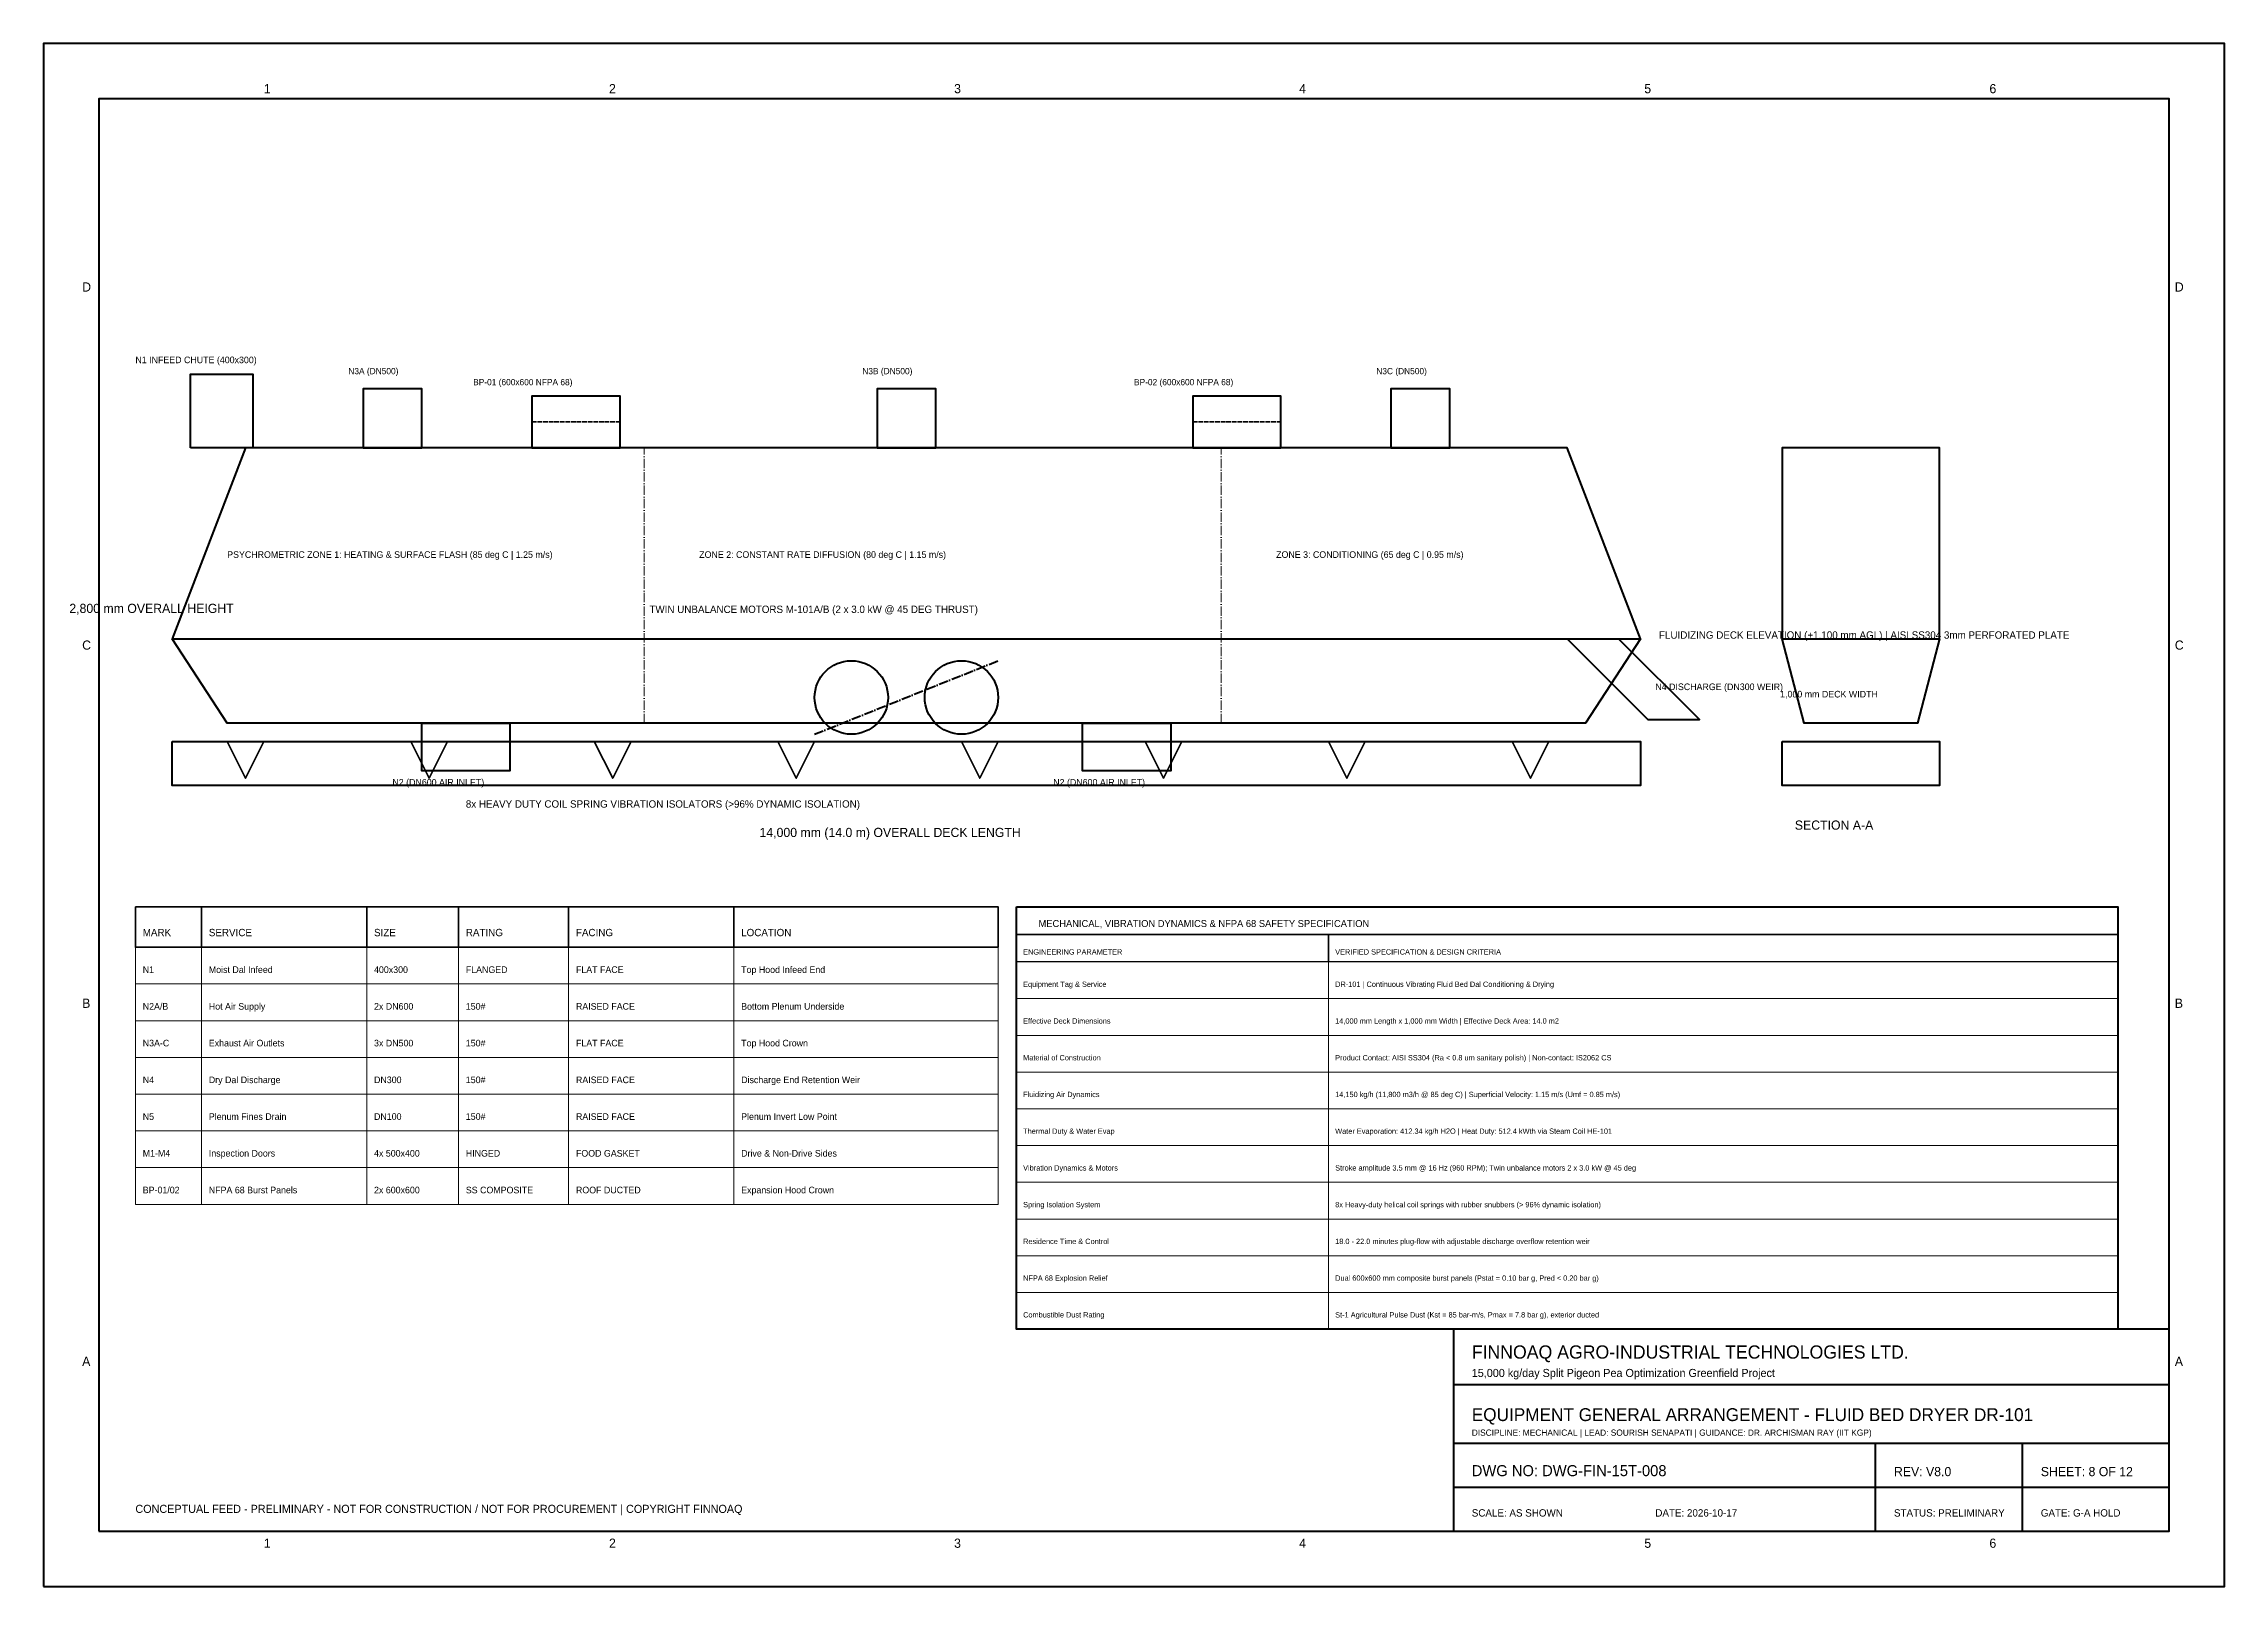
# Model space of a CAD drawing. Header units: millimetres. Extents: x 0 to 594, y 0 to 420.
import ezdxf

# ---------------------------------------------------------------- set-up
doc = ezdxf.new("R2010")
doc.units = ezdxf.units.MM
doc.linetypes.add('DASHDOT', pattern=[3.556, 2.54, -0.508, 0, -0.508])
doc.linetypes.add('DASHED', pattern=[1.524, 1.27, -0.254])
for name, color, linetype, lineweight in [('ANNOTATION', 7, 'Continuous', 35), ('BORDER_TITLE', 7, 'Continuous', 70), ('DIMENSIONS', 4, 'Continuous', 25), ('EQUIPMENT', 3, 'Continuous', 50), ('GRID', 8, 'Continuous', 18), ('TABLE_GRID', 4, 'Continuous', 25), ('VALVES', 1, 'Continuous', 35)]:
    doc.layers.add(name, color=color, linetype=linetype, lineweight=lineweight)

msp = doc.modelspace()

# ---------------------------------------------------------------- linework, layer by layer
at = {"layer": 'BORDER_TITLE'}
for p, q in [((384, 55), (579, 55)), ((384, 39), (579, 39)), ((499, 15), (499, 39)), ((539, 15), (539, 39)), ((384, 27), (579, 27))]:
    msp.add_line(p, q, dxfattribs=at)
at = {"layer": 'BORDER_TITLE', "lineweight": 70}
msp.add_lwpolyline([(0, 0), (594, 0), (594, 420), (0, 420), (0, 0)], dxfattribs=at)
at = {"layer": 'BORDER_TITLE', "lineweight": 50}
for points in [[(15, 15), (579, 15), (579, 405), (15, 405), (15, 15)], [(265, 185), (565, 185), (565, 70), (265, 70), (265, 185)], [(384, 15), (579, 15), (579, 70), (384, 70), (384, 15)]]:
    msp.add_lwpolyline(points, dxfattribs=at)
at = {"layer": 'BORDER_TITLE', "lineweight": 35}
for points in [[(25, 185), (43, 185), (43, 174), (25, 174), (25, 185)], [(43, 185), (88, 185), (88, 174), (43, 174), (43, 185)], [(88, 185), (113, 185), (113, 174), (88, 174), (88, 185)], [(113, 185), (143, 185), (143, 174), (113, 174), (113, 185)], [(143, 185), (188, 185), (188, 174), (143, 174), (143, 185)], [(188, 185), (260, 185), (260, 174), (188, 174), (188, 185)], [(265, 185), (565, 185), (565, 177.5), (265, 177.5), (265, 185)]]:
    msp.add_lwpolyline(points, dxfattribs=at)
at = {"layer": 'BORDER_TITLE', "lineweight": 25}
for points in [[(265, 177.5), (350, 177.5), (350, 170), (265, 170), (265, 177.5)], [(350, 177.5), (565, 177.5), (565, 170), (350, 170), (350, 177.5)]]:
    msp.add_lwpolyline(points, dxfattribs=at)
at = {"layer": 'EQUIPMENT', "linetype": 'DASHED', "lineweight": 50}
msp.add_line((35, 258), (435, 258), dxfattribs=at)
at = {"layer": 'EQUIPMENT', "linetype": 'DASHDOT'}
msp.add_line((210, 232), (260, 252), dxfattribs=at)
at = {"layer": 'EQUIPMENT', "lineweight": 40}
for points in [[(40, 310), (40, 330), (57, 330), (57, 310), (40, 310)], [(87, 310), (103, 310), (103, 326), (87, 326), (87, 310)], [(227, 310), (243, 310), (243, 326), (227, 326), (227, 310)], [(367, 310), (383, 310), (383, 326), (367, 326), (367, 310)], [(415, 258), (437, 236), (451, 236), (429, 258)], [(103, 235), (127, 235), (127, 222), (103, 222), (103, 235)], [(283, 235), (307, 235), (307, 222), (283, 222), (283, 235)]]:
    msp.add_lwpolyline(points, dxfattribs=at)
at = {"layer": 'EQUIPMENT', "lineweight": 50}
for points in [[(133, 310), (157, 310), (157, 324), (133, 324), (133, 310)], [(313, 310), (337, 310), (337, 324), (313, 324), (313, 310)], [(35, 258), (435, 258), (415, 310), (55, 310), (35, 258)], [(473.57, 258), (516.43, 258), (516.43, 310), (473.57, 310), (473.57, 258)], [(35, 258), (435, 258), (420, 235), (50, 235), (35, 258)], [(473.57, 258), (516.43, 258), (510.43, 235), (479.57, 235), (473.57, 258)], [(35, 230), (435, 230), (435, 218), (35, 218), (35, 230)], [(473.57, 230), (516.43, 230), (516.43, 218), (473.57, 218), (473.57, 230)]]:
    msp.add_lwpolyline(points, dxfattribs=at)
at = {"layer": 'EQUIPMENT', "lineweight": 35}
for points in [[(50, 230), (60, 230), (55, 220), (50, 230)], [(100, 230), (110, 230), (105, 220), (100, 230)], [(150, 230), (160, 230), (155, 220), (150, 230)], [(200, 230), (210, 230), (205, 220), (200, 230)], [(250, 230), (260, 230), (255, 220), (250, 230)], [(300, 230), (310, 230), (305, 220), (300, 230)], [(350, 230), (360, 230), (355, 220), (350, 230)], [(400, 230), (410, 230), (405, 220), (400, 230)]]:
    msp.add_lwpolyline(points, dxfattribs=at)
at = {"layer": 'EQUIPMENT', "lineweight": 50}
for centre in [(220, 242), (250, 242)]:
    msp.add_circle(centre, 10, dxfattribs=at)
at = {"layer": 'GRID', "linetype": 'DASHDOT'}
for p, q in [((163.57, 235), (163.57, 310)), ((320.71, 235), (320.71, 310))]:
    msp.add_line(p, q, dxfattribs=at)
at = {"layer": 'TABLE_GRID', "lineweight": 18}
for points in [[(25, 174), (43, 174), (43, 164), (25, 164), (25, 174)], [(43, 174), (88, 174), (88, 164), (43, 164), (43, 174)], [(88, 174), (113, 174), (113, 164), (88, 164), (88, 174)], [(113, 174), (143, 174), (143, 164), (113, 164), (113, 174)], [(143, 174), (188, 174), (188, 164), (143, 164), (143, 174)], [(188, 174), (260, 174), (260, 164), (188, 164), (188, 174)], [(265, 170), (350, 170), (350, 160), (265, 160), (265, 170)], [(350, 170), (565, 170), (565, 160), (350, 160), (350, 170)], [(25, 164), (43, 164), (43, 154), (25, 154), (25, 164)], [(43, 164), (88, 164), (88, 154), (43, 154), (43, 164)], [(88, 164), (113, 164), (113, 154), (88, 154), (88, 164)], [(113, 164), (143, 164), (143, 154), (113, 154), (113, 164)], [(143, 164), (188, 164), (188, 154), (143, 154), (143, 164)], [(188, 164), (260, 164), (260, 154), (188, 154), (188, 164)], [(265, 160), (350, 160), (350, 150), (265, 150), (265, 160)], [(350, 160), (565, 160), (565, 150), (350, 150), (350, 160)], [(25, 154), (43, 154), (43, 144), (25, 144), (25, 154)], [(43, 154), (88, 154), (88, 144), (43, 144), (43, 154)], [(88, 154), (113, 154), (113, 144), (88, 144), (88, 154)], [(113, 154), (143, 154), (143, 144), (113, 144), (113, 154)], [(143, 154), (188, 154), (188, 144), (143, 144), (143, 154)], [(188, 154), (260, 154), (260, 144), (188, 144), (188, 154)], [(265, 150), (350, 150), (350, 140), (265, 140), (265, 150)], [(350, 150), (565, 150), (565, 140), (350, 140), (350, 150)], [(25, 144), (43, 144), (43, 134), (25, 134), (25, 144)], [(43, 144), (88, 144), (88, 134), (43, 134), (43, 144)], [(88, 144), (113, 144), (113, 134), (88, 134), (88, 144)], [(113, 144), (143, 144), (143, 134), (113, 134), (113, 144)], [(143, 144), (188, 144), (188, 134), (143, 134), (143, 144)], [(188, 144), (260, 144), (260, 134), (188, 134), (188, 144)], [(265, 140), (350, 140), (350, 130), (265, 130), (265, 140)], [(350, 140), (565, 140), (565, 130), (350, 130), (350, 140)], [(25, 134), (43, 134), (43, 124), (25, 124), (25, 134)], [(43, 134), (88, 134), (88, 124), (43, 124), (43, 134)], [(88, 134), (113, 134), (113, 124), (88, 124), (88, 134)], [(113, 134), (143, 134), (143, 124), (113, 124), (113, 134)], [(143, 134), (188, 134), (188, 124), (143, 124), (143, 134)], [(188, 134), (260, 134), (260, 124), (188, 124), (188, 134)], [(265, 130), (350, 130), (350, 120), (265, 120), (265, 130)], [(350, 130), (565, 130), (565, 120), (350, 120), (350, 130)], [(25, 124), (43, 124), (43, 114), (25, 114), (25, 124)], [(43, 124), (88, 124), (88, 114), (43, 114), (43, 124)], [(88, 124), (113, 124), (113, 114), (88, 114), (88, 124)], [(113, 124), (143, 124), (143, 114), (113, 114), (113, 124)], [(143, 124), (188, 124), (188, 114), (143, 114), (143, 124)], [(188, 124), (260, 124), (260, 114), (188, 114), (188, 124)], [(265, 120), (350, 120), (350, 110), (265, 110), (265, 120)], [(350, 120), (565, 120), (565, 110), (350, 110), (350, 120)], [(25, 114), (43, 114), (43, 104), (25, 104), (25, 114)], [(43, 114), (88, 114), (88, 104), (43, 104), (43, 114)], [(88, 114), (113, 114), (113, 104), (88, 104), (88, 114)], [(113, 114), (143, 114), (143, 104), (113, 104), (113, 114)], [(143, 114), (188, 114), (188, 104), (143, 104), (143, 114)], [(188, 114), (260, 114), (260, 104), (188, 104), (188, 114)], [(265, 110), (350, 110), (350, 100), (265, 100), (265, 110)], [(350, 110), (565, 110), (565, 100), (350, 100), (350, 110)], [(265, 100), (350, 100), (350, 90), (265, 90), (265, 100)], [(350, 100), (565, 100), (565, 90), (350, 90), (350, 100)], [(265, 90), (350, 90), (350, 80), (265, 80), (265, 90)], [(350, 90), (565, 90), (565, 80), (350, 80), (350, 90)], [(265, 80), (350, 80), (350, 70), (265, 70), (265, 80)], [(350, 80), (565, 80), (565, 70), (350, 70), (350, 80)]]:
    msp.add_lwpolyline(points, dxfattribs=at)
at = {"layer": 'VALVES', "linetype": 'DASHED', "lineweight": 35}
for p, q in [((133, 317), (157, 317)), ((313, 317), (337, 317))]:
    msp.add_line(p, q, dxfattribs=at)

# ---------------------------------------------------------------- texts
at = {"layer": 'ANNOTATION'}
for s, height, p in [('N1 INFEED CHUTE (400x300)', 1.8, (25, 333)), ('N3A (DN500)', 1.7, (83, 330)), ('BP-01 (600x600 NFPA 68)', 1.7, (117, 327)), ('N3B (DN500)', 1.7, (223, 330)), ('BP-02 (600x600 NFPA 68)', 1.7, (297, 327)), ('N3C (DN500)', 1.7, (363, 330)), ('TWIN UNBALANCE MOTORS M-101A/B (2 x 3.0 kW @ 45 DEG THRUST)', 2, (165, 265)), ('N4 DISCHARGE (DN300 WEIR)', 1.8, (439, 244)), ('N2 (DN600 AIR INLET)', 1.8, (95, 218)), ('N2 (DN600 AIR INLET)', 1.8, (275, 218)), ('8x HEAVY DUTY COIL SPRING VIBRATION ISOLATORS (>96% DYNAMIC ISOLATION)', 2, (115, 212)), ('SECTION A-A', 2.5, (477, 206)), ('MARK', 2, (27, 177)), ('SERVICE', 2, (45, 177)), ('SIZE', 2, (90, 177)), ('RATING', 2, (115, 177)), ('FACING', 2, (145, 177)), ('LOCATION', 2, (190, 177)), ('N1', 1.8, (27, 167)), ('Moist Dal Infeed', 1.8, (45, 167)), ('400x300', 1.8, (90, 167)), ('FLANGED', 1.8, (115, 167)), ('FLAT FACE', 1.8, (145, 167)), ('Top Hood Infeed End', 1.8, (190, 167)), ('Equipment Tag & Service', 1.45, (266.8, 163.2)), ('DR-101 | Continuous Vibrating Fluid Bed Dal Conditioning & Drying', 1.45, (351.8, 163.2)), ('N2A/B', 1.8, (27, 157)), ('Hot Air Supply', 1.8, (45, 157)), ('2x DN600', 1.8, (90, 157)), ('150#', 1.8, (115, 157)), ('RAISED FACE', 1.8, (145, 157)), ('Bottom Plenum Underside', 1.8, (190, 157)), ('Effective Deck Dimensions', 1.45, (266.8, 153.2)), ('14,000 mm Length x 1,000 mm Width | Effective Deck Area: 14.0 m2', 1.45, (351.8, 153.2)), ('N3A-C', 1.8, (27, 147)), ('Exhaust Air Outlets', 1.8, (45, 147)), ('3x DN500', 1.8, (90, 147)), ('150#', 1.8, (115, 147)), ('FLAT FACE', 1.8, (145, 147)), ('Top Hood Crown', 1.8, (190, 147)), ('Material of Construction', 1.45, (266.8, 143.2)), ('Product Contact: AISI SS304 (Ra < 0.8 um sanitary polish) | Non-contact: IS2062 CS', 1.45, (351.8, 143.2)), ('N4', 1.8, (27, 137)), ('Dry Dal Discharge', 1.8, (45, 137)), ('DN300', 1.8, (90, 137)), ('150#', 1.8, (115, 137)), ('RAISED FACE', 1.8, (145, 137)), ('Discharge End Retention Weir', 1.8, (190, 137)), ('Fluidizing Air Dynamics', 1.45, (266.8, 133.2)), ('14,150 kg/h (11,800 m3/h @ 85 deg C) | Superficial Velocity: 1.15 m/s (Umf = 0.85 m/s)', 1.45, (351.8, 133.2)), ('N5', 1.8, (27, 127)), ('Plenum Fines Drain', 1.8, (45, 127)), ('DN100', 1.8, (90, 127)), ('150#', 1.8, (115, 127)), ('RAISED FACE', 1.8, (145, 127)), ('Plenum Invert Low Point', 1.8, (190, 127)), ('Inspection Doors', 1.8, (45, 117)), ('4x 500x400', 1.8, (90, 117)), ('HINGED', 1.8, (115, 117)), ('FOOD GASKET', 1.8, (145, 117)), ('Drive & Non-Drive Sides', 1.8, (190, 117)), ('Thermal Duty & Water Evap', 1.45, (266.8, 123.2)), ('Water Evaporation: 412.34 kg/h H2O | Heat Duty: 512.4 kWth via Steam Coil HE-101', 1.45, (351.8, 123.2)), ('M1-M4', 1.8, (27, 117)), ('Vibration Dynamics & Motors', 1.45, (266.8, 113.2)), ('Stroke amplitude 3.5 mm @ 16 Hz (960 RPM); Twin unbalance motors 2 x 3.0 kW @ 45 deg', 1.45, (351.8, 113.2)), ('BP-01/02', 1.8, (27, 107)), ('NFPA 68 Burst Panels', 1.8, (45, 107)), ('2x 600x600', 1.8, (90, 107)), ('SS COMPOSITE', 1.8, (115, 107)), ('ROOF DUCTED', 1.8, (145, 107)), ('Expansion Hood Crown', 1.8, (190, 107)), ('Spring Isolation System', 1.45, (266.8, 103.2)), ('8x Heavy-duty helical coil springs with rubber snubbers (> 96% dynamic isolation)', 1.45, (351.8, 103.2)), ('Residence Time & Control', 1.45, (266.8, 93.2)), ('18.0 - 22.0 minutes plug-flow with adjustable discharge overflow retention weir', 1.45, (351.8, 93.2)), ('NFPA 68 Explosion Relief', 1.45, (266.8, 83.2)), ('Dual 600x600 mm composite burst panels (Pstat = 0.10 bar g, Pred < 0.20 bar g)', 1.45, (351.8, 83.2)), ('Combustible Dust Rating', 1.45, (266.8, 73.2)), ('St-1 Agricultural Pulse Dust (Kst = 85 bar-m/s, Pmax = 7.8 bar g), exterior ducted', 1.45, (351.8, 73.2)), ('FINNOAQ AGRO-INDUSTRIAL TECHNOLOGIES LTD.', 3.6, (389, 62)), ('15,000 kg/day Split Pigeon Pea Optimization Greenfield Project', 2.2, (389, 57)), ('EQUIPMENT GENERAL ARRANGEMENT - FLUID BED DRYER DR-101', 3.5, (389, 45)), ('DISCIPLINE: MECHANICAL | LEAD: SOURISH SENAPATI | GUIDANCE: DR. ARCHISMAN RAY (IIT KGP)', 1.7, (389, 41)), ('DWG NO: DWG-FIN-15T-008', 3, (389, 30)), ('REV: V8.0', 2.5, (504, 30)), ('SHEET: 8 OF 12', 2.5, (544, 30)), ('CONCEPTUAL FEED - PRELIMINARY - NOT FOR CONSTRUCTION / NOT FOR PROCUREMENT | COPYRIGHT FINNOAQ', 2.2, (25, 20)), ('SCALE: AS SHOWN', 2, (389, 19)), ('DATE: 2026-10-17', 2, (439, 19)), ('STATUS: PRELIMINARY', 2, (504, 19)), ('GATE: G-A HOLD', 2, (544, 19))]:
    msp.add_text(s, height=height, dxfattribs=at).set_placement(p)
at = {"layer": 'BORDER_TITLE'}
for s, height, p in [('1', 2.5, (60, 406.5)), ('2', 2.5, (154, 406.5)), ('3', 2.5, (248, 406.5)), ('4', 2.5, (342, 406.5)), ('5', 2.5, (436, 406.5)), ('6', 2.5, (530, 406.5)), ('D', 2.5, (10.5, 352.5)), ('D', 2.5, (580.5, 352.5)), ('C', 2.5, (10.5, 255)), ('C', 2.5, (580.5, 255)), ('MECHANICAL, VIBRATION DYNAMICS & NFPA 68 SAFETY SPECIFICATION', 1.9, (271, 179.5)), ('ENGINEERING PARAMETER', 1.45, (266.8, 172)), ('VERIFIED SPECIFICATION & DESIGN CRITERIA', 1.45, (351.8, 172)), ('B', 2.5, (10.5, 157.5)), ('B', 2.5, (580.5, 157.5)), ('A', 2.5, (10.5, 60)), ('A', 2.5, (580.5, 60)), ('1', 2.5, (60, 10.5)), ('2', 2.5, (154, 10.5)), ('3', 2.5, (248, 10.5)), ('4', 2.5, (342, 10.5)), ('5', 2.5, (436, 10.5)), ('6', 2.5, (530, 10.5))]:
    msp.add_text(s, height=height, dxfattribs=at).set_placement(p)
at = {"layer": 'DIMENSIONS'}
for s, height, p in [('PSYCHROMETRIC ZONE 1: HEATING & SURFACE FLASH (85 deg C | 1.25 m/s)', 1.8, (50, 280)), ('ZONE 2: CONSTANT RATE DIFFUSION (80 deg C | 1.15 m/s)', 1.8, (178.57, 280)), ('ZONE 3: CONDITIONING (65 deg C | 0.95 m/s)', 1.8, (335.71, 280)), ('2,800 mm OVERALL HEIGHT', 2.5, (7, 265)), ('FLUIDIZING DECK ELEVATION (+1,100 mm AGL) | AISI SS304 3mm PERFORATED PLATE', 2, (440, 258)), ('1,000 mm DECK WIDTH', 1.8, (473, 242)), ('14,000 mm (14.0 m) OVERALL DECK LENGTH', 2.5, (195, 204))]:
    msp.add_text(s, height=height, dxfattribs=at).set_placement(p)

doc.saveas('drawing.dxf')
